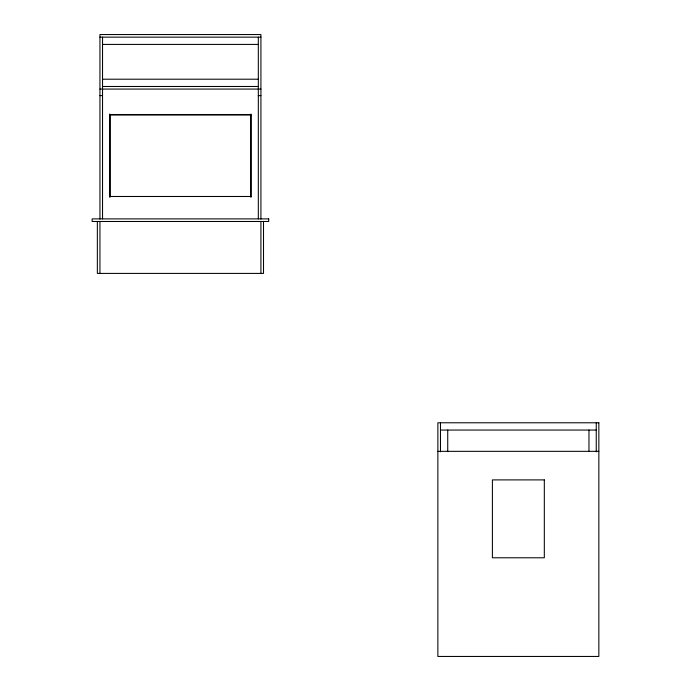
<?xml version="1.0" encoding="UTF-8"?>
<svg xmlns="http://www.w3.org/2000/svg" width="691" height="691" viewBox="0 0 691 691"><rect width="100%" height="100%" fill="white"/><g stroke="black" fill="none" stroke-linecap="round" stroke-linejoin="round"><path stroke-width="1.04" d="M99.945 37.15L260.922 37.15M102.544 44.414L258.322 44.414M102.544 79.206L258.322 79.206M102.544 86.479L258.322 86.479M99.945 89.07L260.922 89.07M99.945 95.617L102.544 95.617M258.322 95.617L260.922 95.617M110.068 115.017L250.79 115.017M110.068 196.486L250.79 196.486M440.469 430.052L596.247 430.052M437.869 451.335L598.847 451.335M596.247 422.78L596.247 451.854M588.974 430.052L588.974 451.594M447.733 430.052L447.733 451.594M440.469 422.78L440.469 451.854M263.513 221.483L263.513 273.411L97.353 273.411L97.353 221.483M260.922 219.021L260.922 34.55L99.945 34.55L99.945 219.021M260.922 221.483L260.922 273.411M258.322 37.15L258.322 218.892M251.049 114.032L251.049 197.09M250.79 196.995L250.79 114.507L110.068 114.507L110.068 196.995M109.809 114.032L109.809 197.09M102.544 37.15L102.544 218.892M99.945 221.483L99.945 273.411M268.704 218.892L92.153 218.892L92.153 221.483L268.704 221.483L268.704 218.892M598.847 422.78L437.869 422.78L437.869 656.45L598.847 656.45L598.847 422.78M544.318 479.9L492.398 479.9L492.398 557.784L544.318 557.784L544.318 479.9"/></g></svg>
